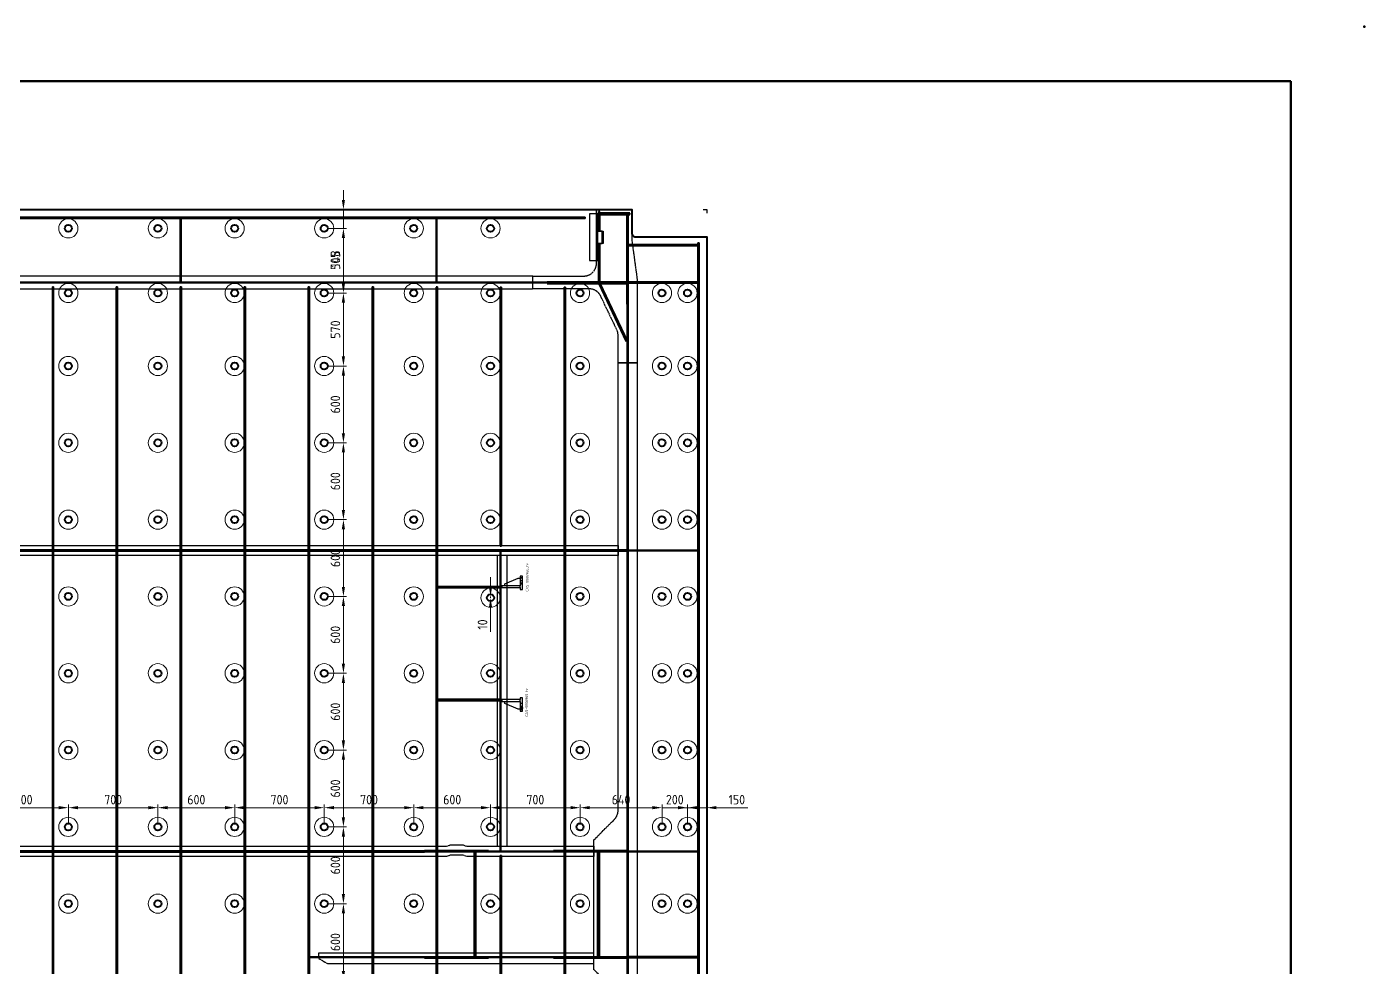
# Model space of a CAD drawing. Header units: millimetres. Extents: x 28536 to 76379, y -1004 to 16786.
# Drawn here: x 65925 to 76379, y 7719 to 15065 of the extents above; entities that cross this region are included whole.
import ezdxf

# ---------------------------------------------------------------- set-up
doc = ezdxf.new("R2010")
doc.units = ezdxf.units.MM
for name, pattern in [('AM_ISO02W050', [7.5, 6, -1.5]), ('AM_ISO08W050', [18, 12, -1.5, 3, -1.5]), ('AM_ISO09W050', [22.5, 12, -1.5, 3, -1.5, 3, -1.5])]:
    doc.linetypes.add(name, pattern=pattern)
for name, color, linetype, lineweight in [('AM_BOR', 7, 'Continuous', 50), ('Mechanical-AM_0', 7, 'Continuous', 40), ('Mechanical-AM_11', 3, 'AM_ISO09W050', 25), ('Mechanical-AM_3', 6, 'AM_ISO02W050', 35), ('Mechanical-AM_7', 4, 'AM_ISO08W050', 25), ('Mechanical-AM_9', 253, 'Continuous', 0)]:
    doc.layers.add(name, color=color, linetype=linetype, lineweight=lineweight)
doc.styles.get("Standard").update_dxf_attribs({"font": 'ISOCP.SHX'})
doc.dimstyles.new('AM_ISO', dxfattribs={"dimtxt": 3, "dimasz": 3, "dimexe": 1, "dimexo": 1, "dimgap": 1, "dimtad": 1, "dimdec": 0, "dimdsep": 46, "dimtxsty": 'Standard', "dimcen": 0, "dimclrd": 256, "dimclre": 256, "dimclrt": 2, "dimadec": 0, "dimazin": 2, "dimtp": 0.1, "dimtm": 0.1, "dimtfac": 0.71, "dimtdec": 0, "dimtmove": 0, "dimatfit": 3, "dimfxl": 1, "dimtzin": 0, "dimlwd": -1, "dimlwe": -1, "dimarcsym": 1})

# ---------------------------------------------------------------- blocks, each defined once
blk = doc.blocks.new('A1')
at = {"layer": 'AM_BOR', "color": 161}
for p, q in [((16, 576), (816, 576)), ((816, 576), (816, 8))]:
    blk.add_line(p, q, dxfattribs=at)
at = {"layer": 'AM_BOR'}
blk.add_point((839, 593), dxfattribs=at)
blk = doc.blocks.new('CAS-0006965_Sheet_VIEW3')
for p, q in [((-15, 0), (-15, -10)), ((0, 0), (-15, 0)), ((0, -10), (0, 0)), ((-75, -135), (-30, -30)), ((-30, -30), (-15, -30)), ((-15, -10), (-15, -150)), ((-15, -10), (0, -10)), ((0, -150), (0, -10)), ((-90, -150), (-90, -170)), ((-30, -150), (-90, -150)), ((-90, -170), (-30, -170)), ((-75, -150), (-75, -135)), ((-15, -150), (-30, -150)), ((-30, -170), (-30, -150)), ((-30, -170), (15, -170)), ((-15, -150), (0, -150)), ((15, -150), (0, -150)), ((15, -170), (15, -150))]:
    blk.add_line(p, q)
at = {"layer": 'Mechanical-AM_3', "ltscale": 0.921053}
for p, q in [((-76, -150), (-76, -170)), ((-54, -150), (-54, -170))]:
    blk.add_line(p, q, dxfattribs=at)
at = {"layer": 'Mechanical-AM_7'}
blk.add_line((-65, -147), (-65, -173), dxfattribs=at)
at = {"layer": 'Mechanical-AM_9', "ltscale": 0.35}
blk.add_text('CAS-0006965_tv', height=20, dxfattribs=at).set_placement((-132, -211))
blk = doc.blocks.new('CAS-0006966_Sheet_VIEW2')
for p, q in [((0, 0), (0, -10)), ((15, 0), (0, 0)), ((15, -10), (15, 0)), ((0, -10), (0, -150)), ((0, -10), (15, -10)), ((15, -150), (15, -10)), ((15, -30), (30, -30)), ((30, -30), (75, -135)), ((-15, -150), (-15, -170)), ((0, -150), (-15, -150)), ((-15, -170), (30, -170)), ((0, -150), (15, -150)), ((30, -150), (15, -150)), ((30, -150), (30, -170)), ((90, -150), (30, -150)), ((30, -170), (90, -170)), ((75, -135), (75, -150)), ((90, -170), (90, -150))]:
    blk.add_line(p, q)
at = {"layer": 'Mechanical-AM_3', "ltscale": 0.921053}
for p, q in [((34, -170), (34, -150)), ((76, -170), (76, -150))]:
    blk.add_line(p, q, dxfattribs=at)
at = {"layer": 'Mechanical-AM_7'}
blk.add_line((55, -150), (55, -170), dxfattribs=at)
at = {"layer": 'Mechanical-AM_9', "ltscale": 0.35}
blk.add_text('CAS-0006966_tv', height=20, dxfattribs=at).set_placement((-30, -215))
blk = doc.blocks.new('cover in closed box DN90xSCH40')
for points in [[(30, 51), (5, 51), (5, 45), (30, 45)], [(36, -48), (36, 48), (30, 48), (30, -48)], [(30, -45), (5, -45), (5, -51), (30, -51)]]:
    blk.add_lwpolyline(points, close=True)
for points in [[(5, 51), (2, 51), (5, 48)], [(30, 48), (30, 51), (33, 48)], [(5, -51), (5, -48), (2, -51)], [(30, -48), (30, -51), (33, -48)]]:
    blk.add_solid(points)
blk = doc.blocks.new('*D656')
at = {"layer": 'Defpoints', "color": 0, "transparency": 16777216}
for p in [(66250, 8965), (65550, 8815), (66250, 8815)]:
    blk.add_point(p, dxfattribs=at)
at = {"layer": 'Mechanical-AM_9', "transparency": 16777216}
for p, q in [((65550, 8840), (65550, 8990)), ((65625, 8965), (66175, 8965)), ((66250, 8840), (66250, 8990))]:
    blk.add_line(p, q, dxfattribs=at)
for points in [[(65625, 8978), (65625, 8953), (65550, 8965)], [(66175, 8978), (66175, 8953), (66250, 8965)]]:
    blk.add_solid(points, dxfattribs=at)
at = {"layer": 'Mechanical-AM_9', "color": 2, "transparency": 16777216, "insert": (65900, 9028), "char_height": 75, "attachment_point": 5}
blk.add_mtext('700', dxfattribs=at)
blk = doc.blocks.new('*D657')
at = {"layer": 'Defpoints', "color": 0, "transparency": 16777216}
for p in [(66950, 8965), (66250, 8815), (66950, 8815)]:
    blk.add_point(p, dxfattribs=at)
at = {"layer": 'Mechanical-AM_9', "transparency": 16777216}
for p, q in [((66250, 8840), (66250, 8990)), ((66325, 8965), (66875, 8965)), ((66950, 8840), (66950, 8990))]:
    blk.add_line(p, q, dxfattribs=at)
for points in [[(66325, 8978), (66325, 8953), (66250, 8965)], [(66875, 8978), (66875, 8953), (66950, 8965)]]:
    blk.add_solid(points, dxfattribs=at)
at = {"layer": 'Mechanical-AM_9', "color": 2, "transparency": 16777216, "insert": (66600, 9028), "char_height": 75, "attachment_point": 5}
blk.add_mtext('700', dxfattribs=at)
blk = doc.blocks.new('*D658')
at = {"layer": 'Defpoints', "color": 0, "transparency": 16777216}
for p in [(67550, 8965), (66950, 8815), (67550, 8815)]:
    blk.add_point(p, dxfattribs=at)
at = {"layer": 'Mechanical-AM_9', "transparency": 16777216}
for p, q in [((66950, 8840), (66950, 8990)), ((67025, 8965), (67475, 8965)), ((67550, 8840), (67550, 8990))]:
    blk.add_line(p, q, dxfattribs=at)
for points in [[(67025, 8978), (67025, 8953), (66950, 8965)], [(67475, 8978), (67475, 8953), (67550, 8965)]]:
    blk.add_solid(points, dxfattribs=at)
at = {"layer": 'Mechanical-AM_9', "color": 2, "transparency": 16777216, "insert": (67250, 9028), "char_height": 75, "attachment_point": 5}
blk.add_mtext('600', dxfattribs=at)
blk = doc.blocks.new('*D659')
at = {"layer": 'Defpoints', "color": 0, "transparency": 16777216}
for p in [(68250, 8965), (67550, 8815), (68250, 8815)]:
    blk.add_point(p, dxfattribs=at)
at = {"layer": 'Mechanical-AM_9', "transparency": 16777216}
for p, q in [((67550, 8840), (67550, 8990)), ((67625, 8965), (68175, 8965)), ((68250, 8840), (68250, 8990))]:
    blk.add_line(p, q, dxfattribs=at)
for points in [[(67625, 8978), (67625, 8953), (67550, 8965)], [(68175, 8978), (68175, 8953), (68250, 8965)]]:
    blk.add_solid(points, dxfattribs=at)
at = {"layer": 'Mechanical-AM_9', "color": 2, "transparency": 16777216, "insert": (67900, 9028), "char_height": 75, "attachment_point": 5}
blk.add_mtext('700', dxfattribs=at)
blk = doc.blocks.new('*D660')
at = {"layer": 'Defpoints', "color": 0, "transparency": 16777216}
for p in [(68950, 8965), (68250, 8815), (68950, 8815)]:
    blk.add_point(p, dxfattribs=at)
at = {"layer": 'Mechanical-AM_9', "transparency": 16777216}
for p, q in [((68250, 8840), (68250, 8990)), ((68325, 8965), (68875, 8965)), ((68950, 8840), (68950, 8990))]:
    blk.add_line(p, q, dxfattribs=at)
for points in [[(68325, 8978), (68325, 8953), (68250, 8965)], [(68875, 8978), (68875, 8953), (68950, 8965)]]:
    blk.add_solid(points, dxfattribs=at)
at = {"layer": 'Mechanical-AM_9', "color": 2, "transparency": 16777216, "insert": (68600, 9028), "char_height": 75, "attachment_point": 5}
blk.add_mtext('700', dxfattribs=at)
blk = doc.blocks.new('*D661')
at = {"layer": 'Defpoints', "color": 0, "transparency": 16777216}
for p in [(69550, 8965), (68950, 8815), (69550, 8815)]:
    blk.add_point(p, dxfattribs=at)
at = {"layer": 'Mechanical-AM_9', "transparency": 16777216}
for p, q in [((68950, 8840), (68950, 8990)), ((69025, 8965), (69475, 8965)), ((69550, 8840), (69550, 8990))]:
    blk.add_line(p, q, dxfattribs=at)
for points in [[(69025, 8978), (69025, 8953), (68950, 8965)], [(69475, 8978), (69475, 8953), (69550, 8965)]]:
    blk.add_solid(points, dxfattribs=at)
at = {"layer": 'Mechanical-AM_9', "color": 2, "transparency": 16777216, "insert": (69250, 9028), "char_height": 75, "attachment_point": 5}
blk.add_mtext('600', dxfattribs=at)
blk = doc.blocks.new('*D662')
at = {"layer": 'Defpoints', "color": 0, "transparency": 16777216}
for p in [(70250, 8965), (69550, 8815), (70250, 8815)]:
    blk.add_point(p, dxfattribs=at)
at = {"layer": 'Mechanical-AM_9', "transparency": 16777216}
for p, q in [((69550, 8840), (69550, 8990)), ((69625, 8965), (70175, 8965)), ((70250, 8840), (70250, 8990))]:
    blk.add_line(p, q, dxfattribs=at)
for points in [[(69625, 8978), (69625, 8953), (69550, 8965)], [(70175, 8978), (70175, 8953), (70250, 8965)]]:
    blk.add_solid(points, dxfattribs=at)
at = {"layer": 'Mechanical-AM_9', "color": 2, "transparency": 16777216, "insert": (69900, 9028), "char_height": 75, "attachment_point": 5}
blk.add_mtext('700', dxfattribs=at)
blk = doc.blocks.new('*D663')
at = {"layer": 'Defpoints', "color": 0, "transparency": 16777216}
for p in [(70890, 8965), (70250, 8815), (70890, 8815)]:
    blk.add_point(p, dxfattribs=at)
at = {"layer": 'Mechanical-AM_9', "transparency": 16777216}
for p, q in [((70250, 8840), (70250, 8990)), ((70325, 8965), (70815, 8965)), ((70890, 8840), (70890, 8990))]:
    blk.add_line(p, q, dxfattribs=at)
for points in [[(70325, 8978), (70325, 8953), (70250, 8965)], [(70815, 8978), (70815, 8953), (70890, 8965)]]:
    blk.add_solid(points, dxfattribs=at)
at = {"layer": 'Mechanical-AM_9', "color": 2, "transparency": 16777216, "insert": (70570, 9028), "char_height": 75, "attachment_point": 5}
blk.add_mtext('640', dxfattribs=at)
blk = doc.blocks.new('*D664')
at = {"layer": 'Defpoints', "color": 0, "transparency": 16777216}
for p in [(71090, 8965), (70890, 8815), (71090, 8815)]:
    blk.add_point(p, dxfattribs=at)
at = {"layer": 'Mechanical-AM_9', "transparency": 16777216}
for p, q in [((70815, 8965), (70740, 8965)), ((70890, 8840), (70890, 8990)), ((70890, 8965), (71090, 8965)), ((71090, 8840), (71090, 8990)), ((71165, 8965), (71240, 8965))]:
    blk.add_line(p, q, dxfattribs=at)
for points in [[(70815, 8978), (70815, 8953), (70890, 8965)], [(71165, 8978), (71165, 8953), (71090, 8965)]]:
    blk.add_solid(points, dxfattribs=at)
at = {"layer": 'Mechanical-AM_9', "color": 2, "transparency": 16777216, "insert": (70990, 9028), "char_height": 75, "attachment_point": 5}
blk.add_mtext('200', dxfattribs=at)
blk = doc.blocks.new('*D665')
at = {"layer": 'Defpoints', "color": 0, "transparency": 16777216}
for p in [(71240, 8965), (71090, 8815), (71240, 8815)]:
    blk.add_point(p, dxfattribs=at)
at = {"layer": 'Mechanical-AM_9', "transparency": 16777216}
for p, q in [((71015, 8965), (70940, 8965)), ((71090, 8840), (71090, 8990)), ((71090, 8965), (71240, 8965)), ((71240, 8840), (71240, 8990)), ((71315, 8965), (71560, 8965))]:
    blk.add_line(p, q, dxfattribs=at)
for points in [[(71015, 8978), (71015, 8953), (71090, 8965)], [(71315, 8978), (71315, 8953), (71240, 8965)]]:
    blk.add_solid(points, dxfattribs=at)
at = {"layer": 'Mechanical-AM_9', "color": 2, "transparency": 16777216, "insert": (71475, 9028), "char_height": 75, "attachment_point": 5}
blk.add_mtext('150', dxfattribs=at)
blk = doc.blocks.new('*D666')
at = {"layer": 'Defpoints', "color": 0, "transparency": 16777216}
for p in [(68250, 13638), (68250, 13490), (68400, 13490)]:
    blk.add_point(p, dxfattribs=at)
at = {"layer": 'Mechanical-AM_9', "transparency": 16777216}
for p, q in [((68400, 13713), (68400, 13788)), ((68275, 13638), (68425, 13638)), ((68400, 13638), (68400, 13490)), ((68275, 13490), (68425, 13490)), ((68400, 13415), (68400, 13163))]:
    blk.add_line(p, q, dxfattribs=at)
for points in [[(68387, 13713), (68412, 13713), (68400, 13638)], [(68387, 13415), (68412, 13415), (68400, 13490)]]:
    blk.add_solid(points, dxfattribs=at)
at = {"layer": 'Mechanical-AM_9', "color": 2, "transparency": 16777216, "insert": (68337, 13251), "char_height": 75, "attachment_point": 5, "rotation": 90}
blk.add_mtext('148', dxfattribs=at)
blk = doc.blocks.new('*D675')
at = {"layer": 'Defpoints', "color": 0, "transparency": 16777216}
for p in [(68250, 8215), (68400, 8215), (68250, 7615)]:
    blk.add_point(p, dxfattribs=at)
at = {"layer": 'Mechanical-AM_9', "transparency": 16777216}
for p, q in [((68275, 8215), (68425, 8215)), ((68400, 7690), (68400, 8140)), ((68275, 7615), (68425, 7615))]:
    blk.add_line(p, q, dxfattribs=at)
for points in [[(68387, 8140), (68412, 8140), (68400, 8215)], [(68387, 7690), (68412, 7690), (68400, 7615)]]:
    blk.add_solid(points, dxfattribs=at)
at = {"layer": 'Mechanical-AM_9', "color": 2, "transparency": 16777216, "insert": (68337, 7915), "char_height": 75, "attachment_point": 5, "rotation": 90}
blk.add_mtext('600', dxfattribs=at)
blk = doc.blocks.new('*D676')
at = {"layer": 'Defpoints', "color": 0, "transparency": 16777216}
for p in [(68250, 8815), (68400, 8815), (68250, 8215)]:
    blk.add_point(p, dxfattribs=at)
at = {"layer": 'Mechanical-AM_9', "transparency": 16777216}
for p, q in [((68275, 8815), (68425, 8815)), ((68400, 8290), (68400, 8740)), ((68275, 8215), (68425, 8215))]:
    blk.add_line(p, q, dxfattribs=at)
for points in [[(68387, 8740), (68412, 8740), (68400, 8815)], [(68387, 8290), (68412, 8290), (68400, 8215)]]:
    blk.add_solid(points, dxfattribs=at)
at = {"layer": 'Mechanical-AM_9', "color": 2, "transparency": 16777216, "insert": (68337, 8515), "char_height": 75, "attachment_point": 5, "rotation": 90}
blk.add_mtext('600', dxfattribs=at)
blk = doc.blocks.new('*D677')
at = {"layer": 'Defpoints', "color": 0, "transparency": 16777216}
for p in [(68250, 9415), (68400, 9415), (68250, 8815)]:
    blk.add_point(p, dxfattribs=at)
at = {"layer": 'Mechanical-AM_9', "transparency": 16777216}
for p, q in [((68275, 9415), (68425, 9415)), ((68400, 8890), (68400, 9340)), ((68275, 8815), (68425, 8815))]:
    blk.add_line(p, q, dxfattribs=at)
for points in [[(68387, 9340), (68412, 9340), (68400, 9415)], [(68387, 8890), (68412, 8890), (68400, 8815)]]:
    blk.add_solid(points, dxfattribs=at)
at = {"layer": 'Mechanical-AM_9', "color": 2, "transparency": 16777216, "insert": (68337, 9115), "char_height": 75, "attachment_point": 5, "rotation": 90}
blk.add_mtext('600', dxfattribs=at)
blk = doc.blocks.new('*D678')
at = {"layer": 'Defpoints', "color": 0, "transparency": 16777216}
for p in [(68250, 10015), (68400, 10015), (68250, 9415)]:
    blk.add_point(p, dxfattribs=at)
at = {"layer": 'Mechanical-AM_9', "transparency": 16777216}
for p, q in [((68275, 10015), (68425, 10015)), ((68400, 9490), (68400, 9940)), ((68275, 9415), (68425, 9415))]:
    blk.add_line(p, q, dxfattribs=at)
for points in [[(68387, 9940), (68412, 9940), (68400, 10015)], [(68387, 9490), (68412, 9490), (68400, 9415)]]:
    blk.add_solid(points, dxfattribs=at)
at = {"layer": 'Mechanical-AM_9', "color": 2, "transparency": 16777216, "insert": (68337, 9715), "char_height": 75, "attachment_point": 5, "rotation": 90}
blk.add_mtext('600', dxfattribs=at)
blk = doc.blocks.new('*D679')
at = {"layer": 'Defpoints', "color": 0, "transparency": 16777216}
for p in [(68250, 10615), (68400, 10615), (68250, 10015)]:
    blk.add_point(p, dxfattribs=at)
at = {"layer": 'Mechanical-AM_9', "transparency": 16777216}
for p, q in [((68275, 10615), (68425, 10615)), ((68400, 10090), (68400, 10540)), ((68275, 10015), (68425, 10015))]:
    blk.add_line(p, q, dxfattribs=at)
for points in [[(68387, 10540), (68412, 10540), (68400, 10615)], [(68387, 10090), (68412, 10090), (68400, 10015)]]:
    blk.add_solid(points, dxfattribs=at)
at = {"layer": 'Mechanical-AM_9', "color": 2, "transparency": 16777216, "insert": (68337, 10315), "char_height": 75, "attachment_point": 5, "rotation": 90}
blk.add_mtext('600', dxfattribs=at)
blk = doc.blocks.new('*D680')
at = {"layer": 'Defpoints', "color": 0, "transparency": 16777216}
for p in [(68250, 11215), (68400, 11215), (68250, 10615)]:
    blk.add_point(p, dxfattribs=at)
at = {"layer": 'Mechanical-AM_9', "transparency": 16777216}
for p, q in [((68275, 11215), (68425, 11215)), ((68400, 10690), (68400, 11140)), ((68275, 10615), (68425, 10615))]:
    blk.add_line(p, q, dxfattribs=at)
for points in [[(68387, 11140), (68412, 11140), (68400, 11215)], [(68387, 10690), (68412, 10690), (68400, 10615)]]:
    blk.add_solid(points, dxfattribs=at)
at = {"layer": 'Mechanical-AM_9', "color": 2, "transparency": 16777216, "insert": (68337, 10915), "char_height": 75, "attachment_point": 5, "rotation": 90}
blk.add_mtext('600', dxfattribs=at)
blk = doc.blocks.new('*D681')
at = {"layer": 'Defpoints', "color": 0, "transparency": 16777216}
for p in [(68250, 11815), (68400, 11815), (68250, 11215)]:
    blk.add_point(p, dxfattribs=at)
at = {"layer": 'Mechanical-AM_9', "transparency": 16777216}
for p, q in [((68275, 11815), (68425, 11815)), ((68400, 11290), (68400, 11740)), ((68275, 11215), (68425, 11215))]:
    blk.add_line(p, q, dxfattribs=at)
for points in [[(68387, 11740), (68412, 11740), (68400, 11815)], [(68387, 11290), (68412, 11290), (68400, 11215)]]:
    blk.add_solid(points, dxfattribs=at)
at = {"layer": 'Mechanical-AM_9', "color": 2, "transparency": 16777216, "insert": (68337, 11515), "char_height": 75, "attachment_point": 5, "rotation": 90}
blk.add_mtext('600', dxfattribs=at)
blk = doc.blocks.new('*D682')
at = {"layer": 'Defpoints', "color": 0, "transparency": 16777216}
for p in [(68250, 12415), (68400, 12415), (68250, 11815)]:
    blk.add_point(p, dxfattribs=at)
at = {"layer": 'Mechanical-AM_9', "transparency": 16777216}
for p, q in [((68275, 12415), (68425, 12415)), ((68400, 11890), (68400, 12340)), ((68275, 11815), (68425, 11815))]:
    blk.add_line(p, q, dxfattribs=at)
for points in [[(68387, 12340), (68412, 12340), (68400, 12415)], [(68387, 11890), (68412, 11890), (68400, 11815)]]:
    blk.add_solid(points, dxfattribs=at)
at = {"layer": 'Mechanical-AM_9', "color": 2, "transparency": 16777216, "insert": (68337, 12115), "char_height": 75, "attachment_point": 5, "rotation": 90}
blk.add_mtext('600', dxfattribs=at)
blk = doc.blocks.new('*D683')
at = {"layer": 'Defpoints', "color": 0, "transparency": 16777216}
for p in [(68250, 12985), (68400, 12985), (68250, 12415)]:
    blk.add_point(p, dxfattribs=at)
at = {"layer": 'Mechanical-AM_9', "transparency": 16777216}
for p, q in [((68275, 12985), (68425, 12985)), ((68400, 12490), (68400, 12910)), ((68275, 12415), (68425, 12415))]:
    blk.add_line(p, q, dxfattribs=at)
for points in [[(68387, 12910), (68412, 12910), (68400, 12985)], [(68387, 12490), (68412, 12490), (68400, 12415)]]:
    blk.add_solid(points, dxfattribs=at)
at = {"layer": 'Mechanical-AM_9', "color": 2, "transparency": 16777216, "insert": (68337, 12700), "char_height": 75, "attachment_point": 5, "rotation": 90}
blk.add_mtext('570', dxfattribs=at)
blk = doc.blocks.new('*D684')
at = {"layer": 'Defpoints', "color": 0, "transparency": 16777216}
for p in [(68250, 13490), (68400, 13490), (68250, 12985)]:
    blk.add_point(p, dxfattribs=at)
at = {"layer": 'Mechanical-AM_9', "transparency": 16777216}
for p, q in [((68275, 13490), (68425, 13490)), ((68400, 13060), (68400, 13415)), ((68275, 12985), (68425, 12985))]:
    blk.add_line(p, q, dxfattribs=at)
for points in [[(68387, 13415), (68412, 13415), (68400, 13490)], [(68387, 13060), (68412, 13060), (68400, 12985)]]:
    blk.add_solid(points, dxfattribs=at)
at = {"layer": 'Mechanical-AM_9', "color": 2, "transparency": 16777216, "insert": (68337, 13238), "char_height": 75, "attachment_point": 5, "rotation": 90}
blk.add_mtext('505', dxfattribs=at)
blk = doc.blocks.new('*D708')
at = {"layer": 'Defpoints', "color": 0, "transparency": 16777216}
for p in [(69550, 10615), (69550, 10605), (69550, 10605)]:
    blk.add_point(p, dxfattribs=at)
at = {"layer": 'Mechanical-AM_9', "transparency": 16777216}
for p, q in [((69550, 10690), (69550, 10765)), ((69550, 10615), (69550, 10605)), ((69550, 10530), (69550, 10338))]:
    blk.add_line(p, q, dxfattribs=at)
for points in [[(69537, 10690), (69562, 10690), (69550, 10615)], [(69537, 10530), (69562, 10530), (69550, 10605)]]:
    blk.add_solid(points, dxfattribs=at)
at = {"layer": 'Mechanical-AM_9', "color": 2, "transparency": 16777216, "insert": (69487, 10396), "char_height": 75, "attachment_point": 5, "rotation": 90}
blk.add_mtext('10', dxfattribs=at)
blk = doc.blocks.new('PNL_01_2_L.H', base_point=(58469.5, 2732.5))
for centre in [(66249.5, 13490.2), (66949.5, 13490.2), (67549.5, 13490.2), (68249.5, 13490.2), (68949.5, 13490.2), (69549.5, 13490.2), (66249.5, 12985.2), (66949.5, 12985.2), (67549.5, 12985.2), (68249.5, 12985.2), (68949.5, 12985.2), (69549.5, 12985.2), (70249.5, 12985.2), (70889.5, 12985.2), (71089.5, 12985.2), (66249.5, 12415.2), (66949.5, 12415.2), (67549.5, 12415.2), (68249.5, 12415.2), (68949.5, 12415.2), (69549.5, 12415.2), (70249.5, 12415.2), (70889.5, 12415.2), (71089.5, 12415.2), (66249.5, 11815.2), (66949.5, 11815.2), (67549.5, 11815.2), (68249.5, 11815.2), (68949.5, 11815.2), (69549.5, 11815.2), (70249.5, 11815.2), (70889.5, 11815.2), (71089.5, 11815.2), (66249.5, 11215.2), (66949.5, 11215.2), (67549.5, 11215.2), (68249.5, 11215.2), (68949.5, 11215.2), (69549.5, 11215.2), (70249.5, 11215.2), (70889.5, 11215.2), (71089.5, 11215.2), (66249.5, 10615.2), (66949.5, 10615.2), (67549.5, 10615.2), (68249.5, 10615.2), (68949.5, 10615.2), (69549.5, 10605.2), (70249.5, 10615.2), (70889.5, 10615.2), (71089.5, 10615.2), (66249.5, 10015.2), (66949.5, 10015.2), (67549.5, 10015.2), (68249.5, 10015.2), (68949.5, 10015.2), (69549.5, 10015.2), (70249.5, 10015.2), (70889.5, 10015.2), (71089.5, 10015.2), (66249.5, 9415.2), (66949.5, 9415.2), (67549.5, 9415.2), (68249.5, 9415.2), (68949.5, 9415.2), (69549.5, 9415.2), (70249.5, 9415.2), (70889.5, 9415.2), (71089.5, 9415.2), (66249.5, 8815.2), (66949.5, 8815.2), (67549.5, 8815.2), (68249.5, 8815.2), (68949.5, 8815.2), (69549.5, 8815.2), (70249.5, 8815.2), (70889.5, 8815.2), (71089.5, 8815.2), (66249.5, 8215.2), (66949.5, 8215.2), (67549.5, 8215.2), (68249.5, 8215.2), (68949.5, 8215.2), (69549.5, 8215.2), (70249.5, 8215.2), (70889.5, 8215.2), (71089.5, 8215.2)]:
    blk.add_circle(centre, 27.5)
at = {"layer": 'Mechanical-AM_9'}
for centre in [(66249.5, 13490.2), (66949.5, 13490.2), (67549.5, 13490.2), (68249.5, 13490.2), (68949.5, 13490.2), (69549.5, 13490.2), (66249.5, 12985.2), (66949.5, 12985.2), (67549.5, 12985.2), (68249.5, 12985.2), (68949.5, 12985.2), (69549.5, 12985.2), (70249.5, 12985.2), (70889.5, 12985.2), (71089.5, 12985.2), (66249.5, 12415.2), (66949.5, 12415.2), (67549.5, 12415.2), (68249.5, 12415.2), (68949.5, 12415.2), (69549.5, 12415.2), (70249.5, 12415.2), (70889.5, 12415.2), (71089.5, 12415.2), (66249.5, 11815.2), (66949.5, 11815.2), (67549.5, 11815.2), (68249.5, 11815.2), (68949.5, 11815.2), (69549.5, 11815.2), (70249.5, 11815.2), (70889.5, 11815.2), (71089.5, 11815.2), (66249.5, 11215.2), (66949.5, 11215.2), (67549.5, 11215.2), (68249.5, 11215.2), (68949.5, 11215.2), (69549.5, 11215.2), (70249.5, 11215.2), (70889.5, 11215.2), (71089.5, 11215.2), (66249.5, 10615.2), (66949.5, 10615.2), (67549.5, 10615.2), (68249.5, 10615.2), (68949.5, 10615.2), (69549.5, 10605.2), (70249.5, 10615.2), (70889.5, 10615.2), (71089.5, 10615.2), (66249.5, 10015.2), (66949.5, 10015.2), (67549.5, 10015.2), (68249.5, 10015.2), (68949.5, 10015.2), (69549.5, 10015.2), (70249.5, 10015.2), (70889.5, 10015.2), (71089.5, 10015.2), (66249.5, 9415.2), (66949.5, 9415.2), (67549.5, 9415.2), (68249.5, 9415.2), (68949.5, 9415.2), (69549.5, 9415.2), (70249.5, 9415.2), (70889.5, 9415.2), (71089.5, 9415.2), (66249.5, 8815.2), (66949.5, 8815.2), (67549.5, 8815.2), (68249.5, 8815.2), (68949.5, 8815.2), (69549.5, 8815.2), (70249.5, 8815.2), (70889.5, 8815.2), (71089.5, 8815.2), (66249.5, 8215.2), (66949.5, 8215.2), (67549.5, 8215.2), (68249.5, 8215.2), (68949.5, 8215.2), (69549.5, 8215.2), (70249.5, 8215.2), (70889.5, 8215.2), (71089.5, 8215.2)]:
    blk.add_circle(centre, 75, dxfattribs=at)
for p1, p2, distance, picture, middle in [((68249.5, 13638.3), (68249.5, 13490.2), 150, '*D666', (68337, 13251.4)), ((68249.5, 12985.2), (68249.5, 13490.2), -150, '*D684', (68337, 13237.7)), ((68249.5, 12415.2), (68249.5, 12985.2), -150, '*D683', (68337, 12700.2)), ((68249.5, 11815.2), (68249.5, 12415.2), -150, '*D682', (68337, 12115.2)), ((68249.5, 11215.2), (68249.5, 11815.2), -150, '*D681', (68337, 11515.2)), ((68249.5, 10615.2), (68249.5, 11215.2), -150, '*D680', (68337, 10915.2)), ((69549.5, 10615.2), (69549.5, 10605.2), 0, '*D708', (69487, 10396.4)), ((68249.5, 10015.2), (68249.5, 10615.2), -150, '*D679', (68337, 10315.2)), ((68249.5, 9415.2), (68249.5, 10015.2), -150, '*D678', (68337, 9715.2)), ((68249.5, 8815.2), (68249.5, 9415.2), -150, '*D677', (68337, 9115.2)), ((65549.5, 8815.2), (66249.5, 8815.2), 150, '*D656', (65899.5, 9027.7)), ((66249.5, 8815.2), (66949.5, 8815.2), 150, '*D657', (66599.5, 9027.7)), ((66949.5, 8815.2), (67549.5, 8815.2), 150, '*D658', (67249.5, 9027.7)), ((67549.5, 8815.2), (68249.5, 8815.2), 150, '*D659', (67899.5, 9027.7)), ((68249.5, 8815.2), (68949.5, 8815.2), 150, '*D660', (68599.5, 9027.7)), ((68949.5, 8815.2), (69549.5, 8815.2), 150, '*D661', (69249.5, 9027.7)), ((69549.5, 8815.2), (70249.5, 8815.2), 150, '*D662', (69899.5, 9027.7)), ((70249.5, 8815.2), (70889.5, 8815.2), 150, '*D663', (70569.5, 9027.7)), ((70889.5, 8815.2), (71089.5, 8815.2), 150, '*D664', (70989.5, 9027.7)), ((71089.5, 8815.2), (71239.5, 8815.2), 150, '*D665', (71474.6, 9027.7)), ((68249.5, 8215.2), (68249.5, 8815.2), -150, '*D676', (68337, 8515.2)), ((68249.5, 7615.2), (68249.5, 8215.2), -150, '*D675', (68337, 7915.2))]:
    dim = blk.add_aligned_dim(p1=p1, p2=p2, distance=distance, dimstyle='AM_ISO', override={"dimscale": 25}, dxfattribs=at)
    dim.commit()
    dim.dimension.update_dxf_attribs({"geometry": picture, "text_midpoint": middle})

msp = doc.modelspace()

# ---------------------------------------------------------------- linework, layer by layer
msp.add_lwpolyline([(70323.1, 13238.3), (70388.1, 13238.3), (70388.1, 13603.3), (70323.1, 13603.3)], close=True)
at = {"layer": 'Mechanical-AM_0'}
msp.add_lwpolyline([(60450.2, 13638.3), (70654.6, 13638.3), (70654.6, 13453.3, 0.4142136), (70684.6, 13423.3), (71239.5, 13423.3), (71239.5, 4548.8), (71100.5, 4548.8), (71100.5, 4664.8, 0.4142171), (71070.5, 4694.8), (70851.6, 4694.8, 0.4142096), (70821.6, 4664.8), (70821.6, 4169.8, 0.4142136), (70851.6, 4139.8), (71066, 4139.8), (71066, 3545.8), (68294.5, 3151.9), (67949.9, 3151.9), (65028.6, 2854.1)], format="xyb", dxfattribs=at)
at = {"layer": 'Mechanical-AM_0', "linetype": 'AM_ISO02W050'}
for points in [[(70403.1, 13623.3), (70393.1, 13623.3), (70393.1, 13471.8), (70403.1, 13471.8)], [(70403.1, 13598.3), (70639.6, 13598.3), (70639.6, 13608.3), (70403.1, 13608.3)], [(70624.6, 13598.3), (70614.6, 13598.3), (70614.6, 12898.3), (70624.6, 12898.3)], [(67124.6, 13070.8), (67130.6, 13070.8), (67130.6, 13568.3), (67124.6, 13568.3)], [(69124.6, 13070.8), (69130.6, 13070.8), (69130.6, 13568.3), (69124.6, 13568.3)], [(70393.1, 13070.8), (70403.1, 13070.8), (70403.1, 13369.8), (70393.1, 13369.8)], [(59666.6, 13070.8), (69992.6, 13070.8), (69992.6, 13064.8), (59666.6, 13064.8)], [(69992.6, 13060.8), (70614.6, 13060.8), (70614.6, 13070.8), (69992.6, 13070.8)], [(70624.6, 13064.8), (71169.6, 13064.8), (71169.6, 13070.8), (70624.6, 13070.8)], [(70618.8, 4921), (70624.8, 4921), (70624.6, 12898.3), (70618.6, 12898.3)], [(70618.6, 10970.8), (70618.6, 10976.8), (59740.6, 10976.8), (59740.6, 10970.8)], [(69630.6, 8626.8), (69630.6, 10970.8), (69624.6, 10970.8), (69624.6, 8626.8)], [(70628.6, 10970.8), (70628.6, 10976.8), (71169.6, 10976.8), (71169.6, 10970.8)], [(69134.6, 10690), (69134.6, 10684), (69624.6, 10684), (69624.6, 10690)], [(69134.6, 9809), (69134.6, 9803), (69624.6, 9803), (69624.6, 9809)], [(69034.6, 8620.8), (69034.6, 8626.8), (59574.6, 8626.8), (59574.6, 8620.8)], [(69034.6, 8620.8), (69034.6, 8630.8), (69535.1, 8630.8), (69535.1, 8620.8)], [(69425.2, 7800.8), (69425.2, 8620.8), (69431.2, 8620.8), (69431.2, 7800.8)], [(69535.1, 8620.8), (69535.1, 8626.8), (70041.6, 8626.8), (70041.6, 8620.8)], [(70041.6, 8620.8), (70041.6, 8630.8), (70618.6, 8630.8), (70618.6, 8620.8)], [(70388.1, 7800.8), (70388.1, 8620.8), (70398.1, 8620.8), (70398.1, 7800.8)], [(70624.7, 8620.8), (70624.7, 8626.8), (71169.7, 8626.8), (71169.7, 8620.8)], [(68134.6, 7794.8), (68134.6, 7800.8), (69034.6, 7800.8), (69034.6, 7794.8)], [(69034.6, 7790.8), (69034.6, 7800.8), (69535.1, 7800.8), (69535.1, 7790.8)], [(69535.1, 7794.8), (69535.1, 7800.8), (70041.6, 7800.8), (70041.6, 7794.8)], [(70041.6, 7790.8), (70041.6, 7800.8), (70618.6, 7800.8), (70618.6, 7790.8)], [(70624.7, 7800.7), (70624.7, 7794.7), (71169.7, 7794.8), (71169.7, 7800.8)]]:
    msp.add_lwpolyline(points, close=True, dxfattribs=at)
at = {"layer": 'Mechanical-AM_0'}
msp.add_lwpolyline([(70613.1, 12607.2), (70397.6, 13058.4), (70403.1, 13060.8), (70618.6, 12609.6)], close=True, dxfattribs=at)
at = {"layer": 'Mechanical-AM_11', "color": 3}
for points in [[(70536.8, 12697.3), (70410.9, 12960.9, 0.2889612), (70320.6, 13017.8), (69881.5, 13017.8), (69881.5, 13117.8), (70278.1, 13117.8, 0.4142136), (70378.1, 13217.8), (70378.1, 13638.3), (70654.6, 13638.3), (70654.6, 13393.3), (70696.6, 13085.8), (70696.6, 12438.8), (70546.6, 12438.8), (70546.6, 12654.2, 0.1118633)], [(70546.7, 8943.8), (70546.6, 12438.8), (70696.6, 12438.8), (70696.8, 5280.3), (70546.8, 5280.3), (70546.7, 7469.9, 0.1989034), (70517.4, 7540.6), (70358.1, 7700), (70358.1, 8713.8), (70517.4, 8873.1, 0.1989213)]]:
    msp.add_lwpolyline(points, format="xyb", close=True, dxfattribs=at)
for points in [[(59777.6, 13017.8), (69881.5, 13017.8), (69881.5, 13117.8), (59777.6, 13117.8)], [(70546.6, 10933.8), (59137.6, 10933.8), (59137.6, 11013.8), (70546.6, 11013.8)], [(69680.6, 8663.8), (69680.6, 10933.8), (69600.6, 10933.8), (69600.6, 8663.8)], [(69365.1, 8663.8), (70358.1, 8663.8), (70358.1, 8583.8), (69365.1, 8583.8), (69335.1, 8593.8), (69235.1, 8593.8), (69205.1, 8583.8), (59137.6, 8583.8), (59137.6, 8663.8), (69205.1, 8663.8), (69235.1, 8673.8), (69335.1, 8673.8)], [(70358.1, 7747.8), (70358.1, 7827.8), (68239.3, 7827.8), (68205.6, 7827.8), (68205.6, 7787.6), (68274.6, 7747.8)]]:
    msp.add_lwpolyline(points, close=True, dxfattribs=at)
at = {"layer": 'Mechanical-AM_3', "color": 30, "linetype": 'AM_ISO02W050'}
for points in [[(59371.1, 13568.3), (70288.1, 13568.3), (70288.1, 13578.3), (59371.1, 13578.3)], [(71179.6, 13378.3), (71169.6, 13378.3), (71169.8, 4573.8), (71179.8, 4573.8)], [(66124.6, 3407), (66124.6, 13034.8), (66134.6, 13034.8), (66134.6, 3407)], [(66624.6, 3448.9), (66624.6, 13034.8), (66634.6, 13034.8), (66634.6, 3448.9)], [(67124.6, 3490.8), (67124.6, 13034.8), (67134.6, 13034.8), (67134.6, 3490.8)], [(67624.6, 3532.6), (67624.6, 13034.8), (67634.6, 13034.8), (67634.6, 3532.6)], [(68124.6, 3574.5), (68124.6, 13034.8), (68134.6, 13034.8), (68134.6, 3574.5)], [(68624.6, 3616.4), (68624.6, 13034.8), (68634.6, 13034.8), (68634.6, 3616.4)], [(69124.6, 3658.2), (69124.6, 13034.8), (69134.6, 13034.8), (69134.6, 3658.2)], [(69624.6, 11006.8), (69624.6, 13030.8), (69634.6, 13030.8), (69634.6, 11006.8)], [(70124.6, 3742), (70124.6, 13030.8), (70134.6, 13030.8), (70134.6, 3742)], [(69634.6, 8590.8), (69634.6, 3700.1), (69624.6, 3700.1), (69624.6, 8590.8)]]:
    msp.add_lwpolyline(points, close=True, dxfattribs=at)
at = {"layer": 'Mechanical-AM_3', "linetype": 'AM_ISO02W050'}
msp.add_lwpolyline([(70624.6, 13353.3), (71169.6, 13353.3), (71169.6, 13363.3), (70624.6, 13363.3)], close=True, dxfattribs=at)
at = {"layer": 'Mechanical-AM_7'}
msp.add_lwpolyline([(71210.9, 13638.3), (71239.6, 13638.3), (71239.6, 13610.3)], dxfattribs=at)

# ---------------------------------------------------------------- block references
at = {"xscale": -1, "rotation": 180}
msp.add_blockref('cover in closed box DN90xSCH40', (70393.1, 13420.8), dxfattribs=at)
at = {"linetype": 'AM_ISO02W050', "rotation": 90}
for name, p in [('CAS-0006966_Sheet_VIEW2', (69630.6, 10684)), ('CAS-0006965_Sheet_VIEW3', (69630.6, 9809))]:
    msp.add_blockref(name, p, dxfattribs=at)
at = {"layer": 'Mechanical-AM_0', "lineweight": 0, "xscale": 25, "yscale": 25, "zscale": 25}
msp.add_blockref('A1', (55404.1, 240), dxfattribs=at)
at = {"layer": 'Mechanical-AM_0'}
msp.add_blockref('PNL_01_2_L.H', (58469.5, 2732.5), dxfattribs=at)

doc.saveas('drawing.dxf')
